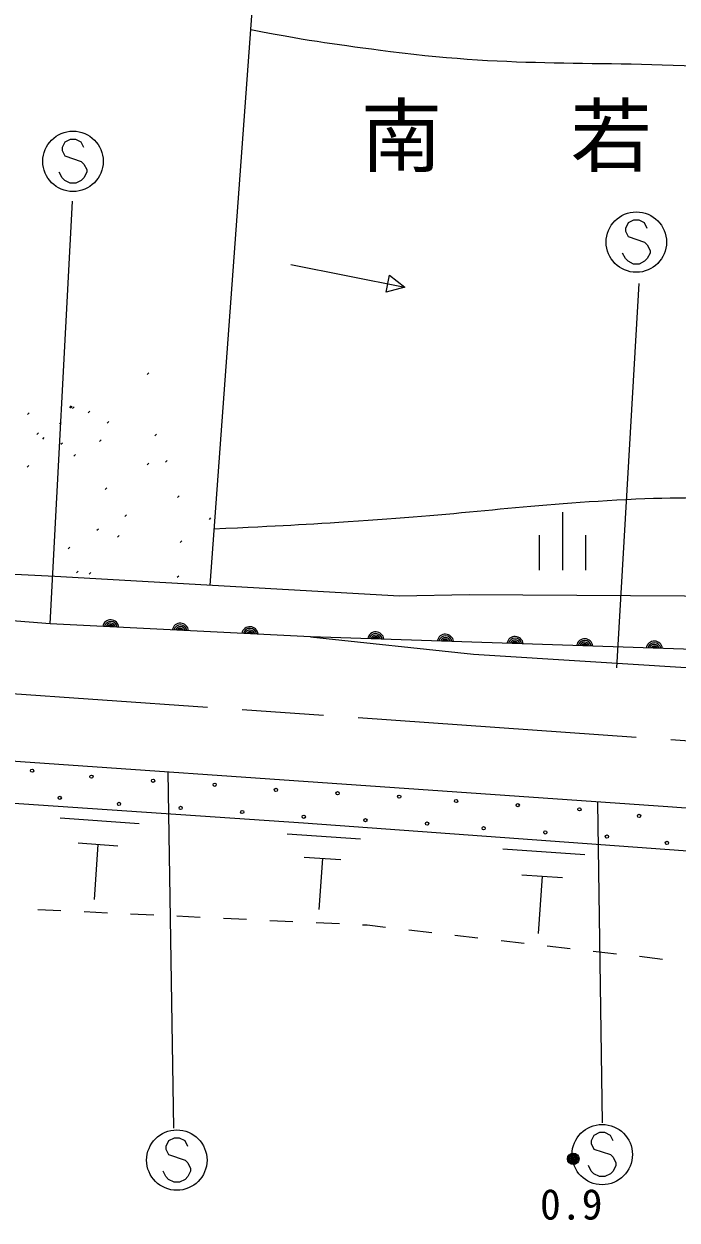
# Model space of a CAD drawing. Units: millimetres, scale not verified. Extents: x 40000 to 680000, y 20000 to 380000.
# Drawn here: x 293069 to 321190, y 257640 to 309170 of the extents above; entities that cross this region are included whole.
import ezdxf
from ezdxf.enums import TextEntityAlignment as Align

# ---------------------------------------------------------------- set-up
doc = ezdxf.new("R2010")
doc.units = ezdxf.units.MM
doc.header["$LTSCALE"] = 1000
doc.linetypes.add('CHAIN', pattern=[18.5, 12, -1.5, 3.5, -1.5])
for name, color, linetype, lineweight in [('M-BGD', 7, 'Continuous', 25), ('M-BMK', 2, 'CHAIN', 13), ('M-STR-STRC', 7, 'Continuous', 25)]:
    doc.layers.add(name, color=color, linetype=linetype, lineweight=lineweight)
doc.styles.add('ＭＳ ゴシック', font='')
doc.styles.get('ＭＳ ゴシック').set_extended_font_data('MS Gothic')

msp = doc.modelspace()

# ---------------------------------------------------------------- linework, layer by layer
at = {"layer": 'M-BGD'}
for p, q in [((301086, 284994), (304053, 325576)), ((304564, 298801), (309469, 297832)), ((308660, 297609), (308806, 298345)), ((308806, 298345), (309469, 297832)), ((309469, 297832), (308660, 297609)), ((298381, 294073), (298451, 294144)), ((295027, 292642), (295098, 292713)), ((293223, 292346), (293293, 292416)), ((295068, 292614), (295139, 292685)), ((295159, 292606), (295229, 292677)), ((295838, 292411), (295908, 292481)), ((294596, 291943), (294667, 292013)), ((296654, 291971), (296725, 292042)), ((293620, 291485), (293691, 291556)), ((293877, 291281), (293947, 291352)), ((296323, 291180), (296394, 291250)), ((298700, 291428), (298770, 291499)), ((294659, 291059), (294729, 291130)), ((293203, 290080), (293274, 290151)), ((295220, 290553), (295291, 290624)), ((298380, 290179), (298451, 290250)), ((299162, 290297), (299232, 290368)), ((296569, 289117), (296639, 289188)), ((299683, 288763), (299753, 288834)), ((316251, 288140), (316251, 285640)), ((297415, 287948), (297486, 288019)), ((301053, 287824), (301123, 287894)), ((296207, 287355), (296278, 287425)), ((297094, 287057), (297164, 287127)), ((315251, 287140), (315251, 285640)), ((317251, 287140), (317251, 285640)), ((294973, 286564), (295044, 286635)), ((299799, 286834), (299869, 286905)), ((295332, 285517), (295403, 285588)), ((295876, 285463), (295947, 285533)), ((299671, 285330), (299742, 285401)), ((323019, 282190), (305412, 282773)), ((294632, 274964), (298025, 274727)), ((304409, 274281), (307567, 274061)), ((295409, 273887), (297106, 273768)), ((296257, 273827), (296092, 271452)), ((313694, 273633), (317213, 273387)), ((305133, 273279), (306711, 273169)), ((305922, 273224), (305768, 271013)), ((314500, 272516), (316260, 272393)), ((315380, 272455), (315208, 269992)), ((294662, 270961), (293664, 271008)), ((296660, 270867), (295661, 270914)), ((298658, 270773), (297659, 270820)), ((300656, 270679), (299657, 270726)), ((302654, 270585), (301655, 270632)), ((304651, 270491), (303653, 270538)), ((306649, 270397), (305650, 270444)), ((307851, 270341), (307648, 270350)), ((308643, 270249), (307851, 270341)), ((310629, 270020), (309636, 270135)), ((312616, 269791), (311623, 269905)), ((314603, 269561), (313610, 269676)), ((316590, 269332), (315596, 269446)), ((318577, 269102), (317583, 269217)), ((320563, 268873), (319570, 268988))]:
    msp.add_line(p, q, dxfattribs=at)
for points in [[(70444, 301162), (76939, 300658), (82303, 300048), (88492, 299636), (96350, 299367), (107365, 299026), (122452, 298326), (137252, 297339), (177750, 294711), (192173, 293725), (206184, 292899), (218607, 292227), (232941, 291671), (246539, 290433), (259321, 289114), (272937, 287356), (280023, 286334), (288069, 285697), (294401, 285374), (309237, 284531), (312233, 284584), (323817, 284513)], [(305412, 282773), (294199, 283329), (284073, 284136)], [(305412, 282773), (312426, 282019), (333271, 280710), (353435, 279292), (364020, 278629)], [(194600, 278862), (218064, 280548), (222406, 281158), (225455, 281911), (253064, 280135), (279489, 278324), (320786, 275453), (360109, 272583), (361939, 271578), (363553, 269856)], [(225148, 280061), (272345, 276978), (305107, 274756), (359856, 270757)]]:
    msp.add_lwpolyline(points, dxfattribs=at)
for centre, radius in [((293421, 277000), 70), ((295975, 276743), 70), ((298630, 276568), 70), ((301282, 276393), 70), ((303916, 276172), 70), ((294611, 275831), 70), ((306573, 276027), 70), ((309226, 275882), 70), ((311677, 275693), 70), ((297162, 275571), 70), ((299817, 275396), 70), ((302469, 275220), 70), ((314332, 275514), 70), ((316984, 275335), 70), ((305116, 275013), 70), ((307772, 274868), 70), ((310426, 274723), 70), ((319556, 275053), 70), ((312862, 274519), 70), ((315517, 274340), 70), ((318169, 274161), 70), ((320753, 273891), 70), ((316722, 260279), 250), ((316722, 260279), 204), ((316722, 260279), 159), ((316722, 260279), 114), ((316722, 260279), 68.2), ((316722, 260279), 22.7)]:
    msp.add_circle(centre, radius, dxfattribs=at)
for centre, radius, start, end in [((296806, 283145), 354, 5.9579, 168.363), ((296806, 283145), 283, 8.1819, 166.139), ((296806, 283145), 212, 11.9282, 162.3927), ((296806, 283145), 142, 19.64, 154.6809), ((296806, 283145), 100, 29.9576, 144.3633), ((299803, 282997), 354, 5.9579, 168.363), ((299803, 282997), 283, 8.1819, 166.139), ((299803, 282997), 212, 11.9282, 162.3927), ((299803, 282997), 142, 19.64, 154.6809), ((299803, 282997), 100, 29.9576, 144.3633), ((302799, 282848), 354, 5.9579, 168.363), ((302799, 282848), 283, 8.1819, 166.139), ((302799, 282848), 212, 11.9282, 162.3927), ((302799, 282848), 142, 19.64, 154.6809), ((302799, 282848), 100, 29.9576, 144.3633), ((308217, 282625), 354, 6.9009, 169.3061), ((308217, 282625), 283, 9.1249, 167.082), ((308217, 282625), 212, 12.8713, 163.3357), ((308217, 282625), 142, 20.583, 155.624), ((308217, 282625), 100, 30.9006, 145.3063), ((311215, 282526), 354, 6.9009, 169.3061), ((311215, 282526), 283, 9.1249, 167.082), ((311215, 282526), 212, 12.8713, 163.3357), ((311215, 282526), 142, 20.583, 155.624), ((311215, 282526), 100, 30.9006, 145.3063), ((314214, 282427), 354, 6.9009, 169.3061), ((314214, 282427), 283, 9.1249, 167.082), ((314214, 282427), 212, 12.8713, 163.3357), ((314214, 282427), 142, 20.583, 155.624), ((314214, 282427), 100, 30.9006, 145.3063), ((317212, 282328), 354, 6.9009, 169.3061), ((317212, 282328), 283, 9.1249, 167.082), ((317212, 282328), 212, 12.8713, 163.3357), ((317212, 282328), 142, 20.583, 155.624), ((317212, 282328), 100, 30.9006, 145.3063), ((320210, 282228), 354, 6.9009, 169.3061), ((320210, 282228), 283, 9.1249, 167.082), ((320210, 282228), 212, 12.8713, 163.3357), ((320210, 282228), 142, 20.583, 155.624), ((320210, 282228), 100, 30.9006, 145.3063)]:
    msp.add_arc(centre, radius, start, end, dxfattribs=at)
for points, knots in [([(302836, 308927), (305655, 308388), (306491, 308295), (308848, 307989), (314331, 307279), (317466, 307614), (322987, 307312), (330331, 306911), (334439, 306588), (341783, 306211), (350718, 305753), (353570, 305664), (364668, 305269)], [0, 0, 0, 0, 1, 1, 1, 2, 2, 2, 3, 3, 3, 4, 4, 4, 4]), ([(301228, 287415), (304248, 287558), (305033, 287607), (307470, 287760), (311982, 288042), (314493, 288458), (319008, 288685), (321254, 288799), (322518, 288775), (324765, 288685), (327886, 288561), (329622, 288284), (332724, 287923), (335939, 287550), (337705, 287007), (340937, 286823), (343877, 286655), (345527, 287107), (348472, 287077), (350593, 287055), (351779, 286930), (353891, 286738), (357053, 286450), (358790, 286000), (361934, 285553), (363050, 285394), (363401, 285343), (364792, 285149)], [0, 0, 0, 0, 1, 1, 1, 2, 2, 2, 3, 3, 3, 4, 4, 4, 5, 5, 5, 6, 6, 6, 7, 7, 7, 8, 8, 8, 9, 9, 9, 9])]:
    msp.add_open_spline(points, degree=3, knots=knots, dxfattribs=at)
at = {"layer": 'M-BMK'}
msp.add_line((270549, 281854), (361204, 275542), dxfattribs=at)
at = {"layer": 'M-STR-STRC'}
for p, q in [((294827, 304078), (294709, 303841)), ((295063, 304196), (294827, 304078)), ((295300, 304196), (295063, 304196)), ((295536, 304078), (295300, 304196)), ((295654, 303841), (295536, 304078)), ((294709, 303841), (294709, 303723)), ((294709, 303723), (294827, 303487)), ((294827, 303487), (295536, 303250)), ((295536, 303250), (295654, 303132)), ((295654, 303132), (295772, 302896)), ((294709, 302541), (294591, 302778)), ((294827, 302423), (294709, 302541)), ((295654, 302541), (295536, 302423)), ((295772, 302778), (295654, 302541)), ((295772, 302896), (295772, 302778)), ((295063, 302305), (294827, 302423)), ((295300, 302305), (295063, 302305)), ((295536, 302423), (295300, 302305)), ((294199, 283329), (295164, 301528)), ((319081, 300597), (318963, 300361)), ((319317, 300716), (319081, 300597)), ((319554, 300716), (319317, 300716)), ((319790, 300597), (319554, 300716)), ((319908, 300361), (319790, 300597)), ((318963, 300361), (318963, 300243)), ((318963, 300243), (319081, 300007)), ((319081, 300007), (319790, 299770)), ((319790, 299770), (319908, 299652)), ((319908, 299652), (320027, 299416)), ((320027, 299416), (320027, 299297)), ((318963, 299061), (318845, 299297)), ((319081, 298943), (318963, 299061)), ((319317, 298825), (319081, 298943)), ((319790, 298943), (319554, 298825)), ((319908, 299061), (319790, 298943)), ((320027, 299297), (319908, 299061)), ((319554, 298825), (319317, 298825)), ((318593, 281436), (319561, 297994)), ((299265, 276957), (299514, 261603)), ((317765, 275636), (317972, 261836)), ((317613, 261290), (317495, 261053)), ((317850, 261408), (317613, 261290)), ((318086, 261408), (317850, 261408)), ((318322, 261290), (318086, 261408)), ((318441, 261053), (318322, 261290)), ((299297, 261050), (299179, 260813)), ((299179, 260813), (299179, 260695)), ((299533, 261168), (299297, 261050)), ((299770, 261168), (299533, 261168)), ((300006, 261050), (299770, 261168)), ((300124, 260813), (300006, 261050)), ((317495, 261053), (317495, 260935)), ((317495, 260935), (317613, 260699)), ((299179, 260695), (299297, 260459)), ((299297, 260459), (300006, 260223)), ((317613, 260699), (318322, 260462)), ((318322, 260462), (318441, 260344)), ((318441, 260344), (318559, 260108)), ((299179, 259513), (299061, 259750)), ((300006, 260223), (300124, 260104)), ((300124, 260104), (300243, 259868)), ((300243, 259750), (300124, 259513)), ((300243, 259868), (300243, 259750)), ((317495, 259753), (317377, 259990)), ((317613, 259635), (317495, 259753)), ((318441, 259753), (318322, 259635)), ((318559, 259990), (318441, 259753)), ((318559, 260108), (318559, 259990)), ((299297, 259395), (299179, 259513)), ((299533, 259277), (299297, 259395)), ((299770, 259277), (299533, 259277)), ((300006, 259395), (299770, 259277)), ((300124, 259513), (300006, 259395)), ((317850, 259517), (317613, 259635)), ((318086, 259517), (317850, 259517)), ((318322, 259635), (318086, 259517))]:
    msp.add_line(p, q, dxfattribs=at)
for centre in [(295182, 303250), (319436, 299770), (299652, 260223), (317968, 260462)]:
    msp.add_circle(centre, 1300, dxfattribs=at)

# ---------------------------------------------------------------- texts
at = {"layer": 'M-BGD', "style": 'ＭＳ ゴシック'}
msp.add_text('0.9', height=1320, dxfattribs=at).set_placement((315287, 257266), align=Align.BOTTOM_LEFT)
at = {"layer": 'M-BGD', "insert": (318857, 302757), "char_height": 2566, "attachment_point": 8, "style": 'ＭＳ ゴシック'}
msp.add_mtext('\\T1.29;南\u3000若\u3000川', dxfattribs=at)

doc.saveas('drawing.dxf')
